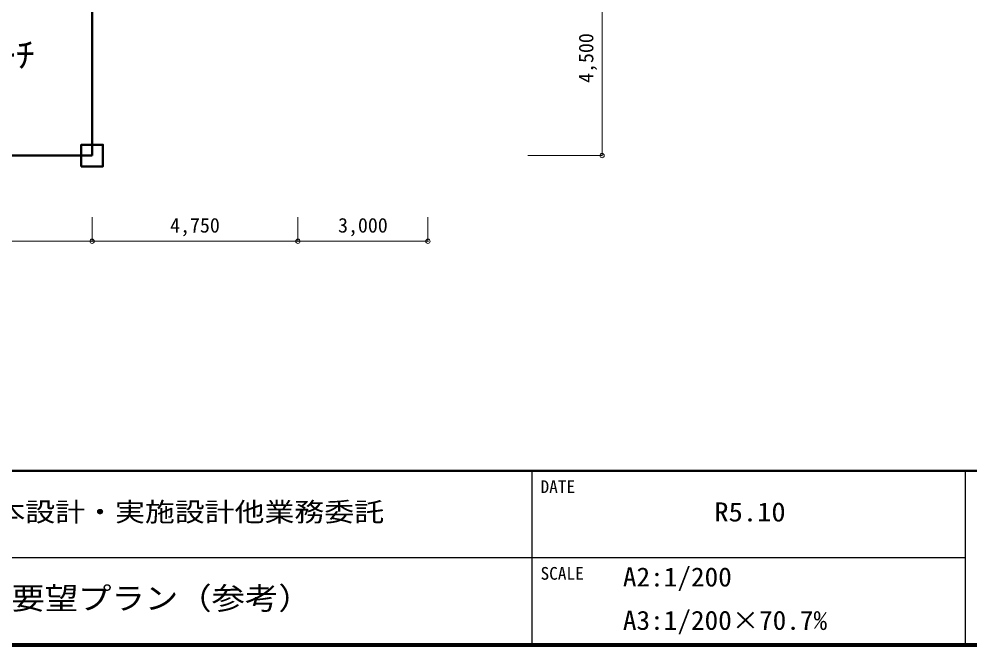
# Model space of a CAD drawing. Units: millimetres at full size, sheet at 1:200; details may follow other scales. Extents: x -55340 to 55340, y -38040 to 38040.
# Drawn here: x 11466 to 33409, y -38040 to -23579 of the extents above; entities that cross this region are included whole.
import ezdxf
from ezdxf.enums import TextEntityAlignment as Align

# ---------------------------------------------------------------- set-up
doc = ezdxf.new("R2010")
doc.units = ezdxf.units.MM
doc.header["$LTSCALE"] = 200
doc.header["$PDMODE"] = 32
doc.header["$PDSIZE"] = 100
doc.layers.add('1-1_中心線', color=7, linetype='Continuous', lineweight=18)
doc.layers.add('F-0_通り芯', color=7, linetype='Continuous', lineweight=50)
doc.styles.add('ＭＳ ゴシック', font='')
doc.styles.get('ＭＳ ゴシック').set_extended_font_data('MS Gothic')

msp = doc.modelspace()

# ---------------------------------------------------------------- linework, layer by layer
at = {"layer": '1-1_中心線', "color": 5, "lineweight": 50}
for p in [(13152.7, -22228.3), (8402.7, -26728.3)]:
    msp.add_line(p, (13152.7, -26728.3), dxfattribs=at)
at = {"layer": '1-1_中心線', "color": 4, "lineweight": 9}
for p, q in [((24919.8, -26728.1), (24919.8, -22228.1)), ((24919.8, -26728.1), (23207.9, -26728.1)), ((13152.7, -28705.8), (13152.7, -28151.8)), ((13152.7, -28705.8), (13152.7, -28151.8)), ((17902.7, -28705.8), (17902.7, -28151.8)), ((20902.7, -28705.8), (20902.7, -28151.8)), ((8652.7, -28705.8), (13152.7, -28705.8)), ((13152.7, -28705.8), (17902.7, -28705.8)), ((17902.7, -28705.8), (20902.7, -28705.8))]:
    msp.add_line(p, q, dxfattribs=at)
at = {"layer": '1-1_中心線', "color": 5, "lineweight": 50}
msp.add_lwpolyline([(12902.7, -26978.3), (13402.7, -26978.3), (13402.7, -26478.3), (12902.7, -26478.3)], close=True, dxfattribs=at)
at = {"layer": '1-1_中心線', "color": 4}
for p in [(24919.8, -26728.1), (13152.7, -28705.8), (17902.7, -28705.8), (20902.7, -28705.8)]:
    msp.add_point(p, dxfattribs=at)
at = {"layer": 'F-0_通り芯', "color": 5}
for p, q in [((-55300, -34000), (55300, -34000)), ((-55340, -38040), (55340, -38040)), ((-55300, -38000), (55300, -38000))]:
    msp.add_line(p, q, dxfattribs=at)
at = {"layer": 'F-0_通り芯', "color": 2, "lineweight": 25}
for p, q in [((23300, -34000), (23300, -38000)), ((33300, -34000), (33300, -38000)), ((-16700, -36000), (33300, -36000))]:
    msp.add_line(p, q, dxfattribs=at)

# ---------------------------------------------------------------- texts
at = {"layer": '1-1_中心線', "color": 3, "style": 'ＭＳ ゴシック', "width": 1.1}
msp.add_text('ﾎﾟｰﾁ', height=586.5, dxfattribs=at).set_placement((10072.7, -24878.2), align=Align.BOTTOM_LEFT)
at = {"layer": '1-1_中心線', "color": 2, "style": 'ＭＳ ゴシック'}
msp.add_text('4,500', height=337.2, rotation=90, dxfattribs=at).set_placement((24819.8, -25053.1), align=Align.BOTTOM_LEFT)
for s, p in [('4,750', (14952.7, -28605.8)), ('3,000', (18827.7, -28605.8))]:
    msp.add_text(s, height=337.2, dxfattribs=at).set_placement(p, align=Align.BOTTOM_LEFT)
at = {"layer": 'F-0_通り芯', "style": 'ＭＳ ゴシック'}
for s, p in [('DATE', (23500, -34600)), ('SCALE', (23500, -36600))]:
    msp.add_text(s, height=293.3, dxfattribs=at).set_placement(p, align=Align.BOTTOM_LEFT)
at = {"layer": 'F-0_通り芯', "color": 6, "style": 'ＭＳ ゴシック'}
for s, height, width, p in [('令和５年度\u3000新愛鷹地区センター建築工事基本設計・実施設計他業務委託', 439.9, 1.15, (-2880, -35300)), ('R5.10', 439.9, 1.1, (27510, -35300)), ('A2:1/200', 439.9, 1.05, (25400, -36800)), ('新愛鷹地区センター計画平面図\u3000地元要望プラン（参考）', 513.2, 1.1, (-1800, -37350)), ('A3:1/200×70.7%', 439.9, 1.05, (25400, -37800))]:
    msp.add_text(s, height=height, dxfattribs=dict(at, width=width)).set_placement(p, align=Align.BOTTOM_LEFT)

doc.saveas('drawing.dxf')
